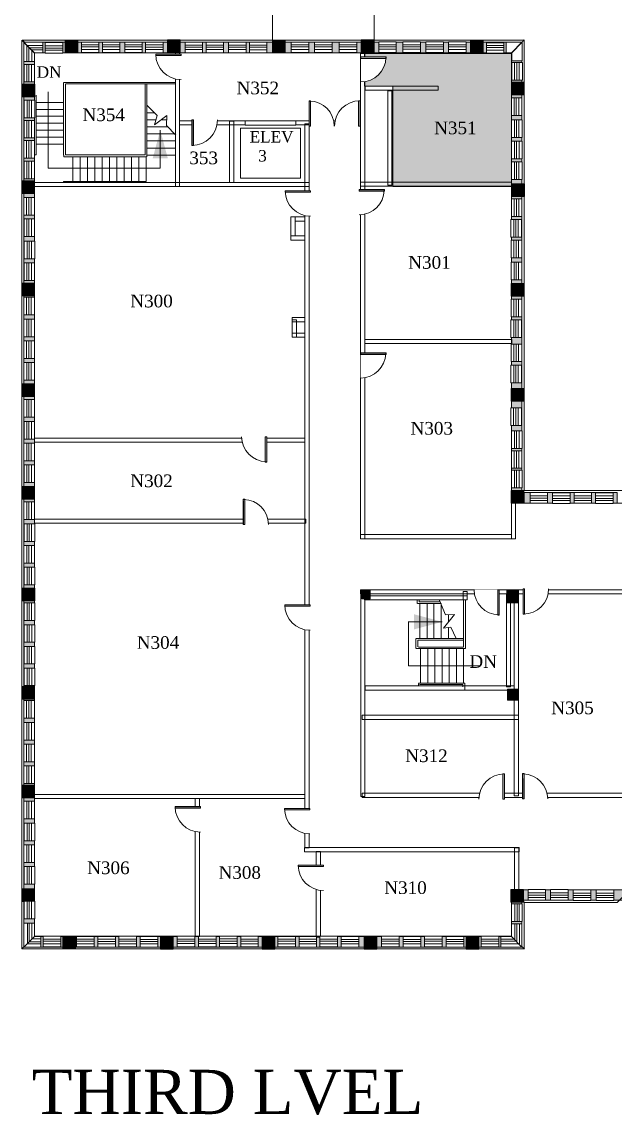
# Model space of a CAD drawing. Header units: inches. Extents: x -1965 to 2413, y -2287 to 2152.
# Drawn here: x -1965 to -1123, y -2169 to -616 of the extents above; entities that cross this region are included whole.
import ezdxf

# ---------------------------------------------------------------- set-up
doc = ezdxf.new("R2010")
doc.units = ezdxf.units.IN
doc.header["$LTSCALE"] = 96
doc.header["$MEASUREMENT"] = 0
doc.layers.add('None', color=7, linetype='Continuous', lineweight=5)
doc.styles.add('Times', font='Times')

# ---------------------------------------------------------------- blocks, each defined once
blk = doc.blocks.new('Symbol #19')
at = {"layer": 'None', "linetype": 'Continuous', "lineweight": 5}
blk.add_hatch(color=255, dxfattribs=at).paths.add_polyline_path([(-6, 6), (6, 6), (6, -6), (-6, -6)])
at = {"layer": 'None', "color": 7, "linetype": 'Continuous', "lineweight": 5}
blk.add_lwpolyline([(-6, 6), (6, 6), (6, -6), (-6, -6)], close=True, dxfattribs=at)
blk = doc.blocks.new("3' dr lh")
at = {"color": 7, "linetype": 'Continuous', "lineweight": 5}
blk.add_wipeout([(-18, 18.1), (-11, 17.4), (-4.2, 15.4), (2, 12.1), (7.5, 7.6), (11.9, 2.1), (15.3, -4.1), (17.3, -10.9), (18, -17.9), (-18, -17.9)], dxfattribs=at).dxf.layer = 'None'
at = {"layer": 'None', "linetype": 'Continuous', "lineweight": 5}
blk.add_hatch(color=255, dxfattribs=at).paths.add_polyline_path([(-18, -16.1), (18, -16.1), (18, -18.1), (-18, -18.1)])
at = {"layer": 'None', "color": 7, "linetype": 'Continuous', "lineweight": 5}
blk.add_lwpolyline([(-18, -16.1), (18, -16.1), (18, -18.1), (-18, -18.1)], close=True, dxfattribs=at)
blk.add_arc((-18, -17.9), 36, 0, 90, dxfattribs=at)
blk = doc.blocks.new("1'6 Pier")
at = {"layer": 'None', "linetype": 'Continuous', "lineweight": 5}
blk.add_hatch(color=255, dxfattribs=at).paths.add_polyline_path([(-9, 9), (9, 9), (9, -9), (-9, -9)])
at = {"layer": 'None', "color": 7, "linetype": 'Continuous', "lineweight": 5}
blk.add_lwpolyline([(-9, 9), (9, 9), (9, -9), (-9, -9)], close=True, dxfattribs=at)
blk = doc.blocks.new("2'-1 wind")
at = {"color": 7, "linetype": 'Continuous', "lineweight": 5}
blk.add_wipeout([(7.5, 12.5), (7.5, -12.5), (-7.5, -12.5), (-7.5, 12.5)], dxfattribs=at).dxf.layer = 'None'
at = {"layer": 'None', "color": 7, "linetype": 'Continuous', "lineweight": 5}
blk.add_lwpolyline([(7.5, 12.5), (7.5, -12.5), (-7.5, -12.5), (-7.5, 12.5)], close=True, dxfattribs=at)
at = {"color": 7, "linetype": 'Continuous', "lineweight": 5}
blk.add_wipeout([(-3.5, 12.5), (3, 12.5), (3, -12.5), (-3.5, -12.5)], dxfattribs=at).dxf.layer = 'None'
at = {"layer": 'None', "color": 7, "linetype": 'Continuous', "lineweight": 5}
blk.add_line((-0.5, 12.5), (-0.5, -12.5), dxfattribs=at)
blk.add_lwpolyline([(-3.5, 12.5), (3, 12.5), (3, -12.5), (-3.5, -12.5)], close=True, dxfattribs=at)
blk = doc.blocks.new("3' dr rh")
at = {"color": 7, "linetype": 'Continuous', "lineweight": 5}
blk.add_wipeout([(-17, 17.5), (-10.2, 16.7), (-3.6, 14.6), (2.4, 11.3), (7.7, 6.9), (12, 1.5), (15.2, -4.6), (17.2, -11.2), (17.9, -18), (-17.6, -18)], dxfattribs=at).dxf.layer = 'None'
at = {"layer": 'None', "linetype": 'Continuous', "lineweight": 5}
blk.add_hatch(color=255, dxfattribs=at).paths.add_polyline_path([(-17.9, 18), (-15.6, 18), (-15.6, -18), (-17.9, -18)])
at = {"layer": 'None', "color": 7, "linetype": 'Continuous', "lineweight": 5}
blk.add_lwpolyline([(-17.9, 18), (-15.6, 18), (-15.6, -18), (-17.9, -18)], close=True, dxfattribs=at)
blk.add_arc((-17.6, -18), 35.5, 0, 88.9999, dxfattribs=at)
blk = doc.blocks.new('*U4')
at = {"color": 7, "linetype": 'Continuous', "lineweight": 5}
blk.add_wipeout([(18, 0), (11, 0.7), (4.2, 2.7), (-2, 6.1), (-7.5, 10.5), (-11.9, 16), (-15.3, 22.2), (-17.3, 29), (-18, 36), (18, 36)], dxfattribs=at).dxf.layer = 'None'
at = {"layer": 'None', "linetype": 'Continuous', "lineweight": 5}
blk.add_hatch(color=255, dxfattribs=at).paths.add_polyline_path([(18, 34.2), (-18, 34.2), (-18, 36.2), (18, 36.2)])
at = {"layer": 'None', "color": 7, "linetype": 'Continuous', "lineweight": 5}
blk.add_lwpolyline([(18, 34.2), (-18, 34.2), (-18, 36.2), (18, 36.2)], close=True, dxfattribs=at)
blk.add_arc((18, 36), 36, 180, 270, dxfattribs=at)
blk = doc.blocks.new('*U5')
at = {"color": 7, "linetype": 'Continuous', "lineweight": 5}
blk.add_wipeout([(-17.5, -35.4), (-16.7, -28.5), (-14.6, -22), (-11.3, -16), (-6.9, -10.7), (-1.5, -6.4), (4.6, -3.1), (11.2, -1.2), (18, -0.5), (18, -36)], dxfattribs=at).dxf.layer = 'None'
at = {"layer": 'None', "linetype": 'Continuous', "lineweight": 5}
blk.add_hatch(color=255, dxfattribs=at).paths.add_polyline_path([(-18, -36.2), (-18, -34), (18, -34), (18, -36.2)])
at = {"layer": 'None', "color": 7, "linetype": 'Continuous', "lineweight": 5}
blk.add_lwpolyline([(-18, -36.2), (-18, -34), (18, -34), (18, -36.2)], close=True, dxfattribs=at)
blk.add_arc((18, -36), 35.5, 90, 178.9999, dxfattribs=at)
blk = doc.blocks.new("6' dbl")
at = {"layer": 'None', "color": 7}
blk.add_blockref('*U4', (0, 0), dxfattribs=at)
blk.add_blockref('*U5', (0, 0), dxfattribs=at)

msp = doc.modelspace()

# ---------------------------------------------------------------- hatches: boundary and pattern name
at = {"layer": 'None', "linetype": 'Continuous', "lineweight": 5}
for points in [[(-1478.5, -660), (-1478.5, -707.5), (-1438.5, -707.5), (-1438.5, -850), (-1267.5, -850), (-1267.5, -656)], [(-1276.5, -1423.2), (-1260.5, -1423.2), (-1260.5, -1441.2), (-1276.5, -1441.2)], [(-1275.6, -1563.5), (-1260, -1563.5), (-1260, -1579.2), (-1275.6, -1579.2)]]:
    msp.add_hatch(color=255, dxfattribs=at).paths.add_polyline_path(points)

# ---------------------------------------------------------------- linework, layer by layer
at = {"layer": 'None', "color": 7, "linetype": 'Continuous', "lineweight": 5}
for p, q in [((-1905.8, -702), (-1905.8, -805.5)), ((-1747.5, -702), (-1905.5, -702)), ((-1903, -805), (-1903, -704.5)), ((-1747.5, -703.9), (-1902.9, -703.9)), ((-1790, -805), (-1790, -704.5)), ((-1787.5, -807.5), (-1787.5, -704.3)), ((-1927.5, -715.5), (-1927.5, -824)), ((-1787.5, -734.5), (-1772.8, -748.8)), ((-1787.5, -745), (-1777.2, -745)), ((-1787.5, -755), (-1774.2, -755)), ((-1772.8, -748.8), (-1776.5, -762.5)), ((-1776.5, -762.5), (-1759.2, -748.8)), ((-1767, -755.2), (-1759.2, -755.2)), ((-1759.2, -748.8), (-1759.7, -763)), ((-1787.6, -765.1), (-1757.2, -765.1)), ((-1787.6, -775.1), (-1746.6, -775.1)), ((-1768.5, -824), (-1768.5, -769.8)), ((-1759.7, -763), (-1746.2, -777)), ((-1787.7, -785.2), (-1746.7, -785.2)), ((-1905.5, -805.5), (-1905.5, -807.8)), ((-1851, -805), (-1903, -805)), ((-1851, -805), (-1790, -805)), ((-1787.8, -795.2), (-1746.8, -795.2)), ((-1787.8, -805.3), (-1746.8, -805.3)), ((-1905.5, -807.8), (-1787.8, -807.8)), ((-1892.8, -842.3), (-1892.8, -807.8)), ((-1882.4, -842.4), (-1882.4, -807.9)), ((-1871.9, -842.4), (-1871.9, -807.9)), ((-1861.5, -842.5), (-1861.5, -808)), ((-1851.1, -842.6), (-1851.1, -808.1)), ((-1840.6, -842.6), (-1840.6, -808.1)), ((-1830.2, -842.7), (-1830.2, -808.2)), ((-1819.7, -842.8), (-1819.7, -808.2)), ((-1809.3, -842.8), (-1809.3, -808.3)), ((-1798.9, -842.9), (-1798.9, -808.2)), ((-1788.4, -842.9), (-1788.4, -807.8)), ((-1927.5, -824), (-1768.5, -824)), ((-1906.5, -844), (-1905.8, -842.8)), ((-1906, -842.8), (-1789, -842.8)), ((-1789, -842.8), (-1789, -844)), ((-1403.5, -1436.9), (-1403.5, -1441.9)), ((-1403.2, -1441.9), (-1369.5, -1441.9)), ((-1401, -1437), (-1401, -1439.6)), ((-1401, -1439.6), (-1371.5, -1439.6)), ((-1400, -1491.5), (-1400, -1442.1)), ((-1389.5, -1491.5), (-1389.5, -1442.1)), ((-1380, -1491.5), (-1380, -1442.1)), ((-1372, -1437.5), (-1363.5, -1458)), ((-1369.5, -1491.5), (-1369.5, -1442.1)), ((-1338, -1437.5), (-1338, -1504)), ((-1335, -1437.5), (-1335, -1506)), ((-1350.5, -1457.5), (-1366.5, -1477)), ((-1363.5, -1458), (-1350.5, -1457.5)), ((-1359, -1467), (-1359, -1458)), ((-1416.5, -1468), (-1368, -1468)), ((-1416, -1468), (-1416, -1530.5)), ((-1366.5, -1477), (-1356, -1475.5)), ((-1359, -1476.5), (-1359, -1492)), ((-1356, -1475.5), (-1348.5, -1491.5)), ((-1405.5, -1506), (-1405.5, -1491.8)), ((-1405.2, -1491.8), (-1338, -1491.8)), ((-1402.8, -1503.5), (-1402.8, -1494)), ((-1402.8, -1494), (-1338, -1494)), ((-1402, -1503.8), (-1338.2, -1503.8)), ((-1335, -1491.8), (-1335, -1496.2)), ((-1335, -1506), (-1405, -1506)), ((-1398.8, -1555.2), (-1398.8, -1506.8)), ((-1388.6, -1555.1), (-1388.6, -1506.6)), ((-1378.5, -1555), (-1378.5, -1506.5)), ((-1368.4, -1554.9), (-1368.4, -1506.4)), ((-1358.2, -1554.7), (-1358.2, -1506.2)), ((-1348.1, -1554.6), (-1348.1, -1506.1)), ((-1338, -1554.5), (-1338, -1506)), ((-1416, -1530.5), (-1314, -1530.5)), ((-1336, -1555), (-1402, -1555)), ((-1402, -1555.5), (-1402, -1559)), ((-1338.8, -1556.8), (-1400.5, -1556.8)), ((-1339, -1557), (-1339, -1560.5)), ((-1336, -1565), (-1336, -1555))]:
    msp.add_line(p, q, dxfattribs=at)
for points in [[(-1478.5, -660), (-1478.5, -707.5), (-1438.5, -707.5), (-1438.5, -850), (-1267.5, -850), (-1267.5, -656)], [(-1477.5, -707.2), (-1374, -707.2), (-1374, -713.2), (-1477.5, -713.2)], [(-1439.5, -714), (-1439.5, -848), (-1445.5, -848), (-1445.5, -714)], [(-1484, -762.5), (-1741, -762.5), (-1741, -756.5), (-1484, -756.5)], [(-1670, -844), (-1670, -757), (-1664, -757), (-1664, -844)], [(-1484, -843.5), (-1268.5, -843.5), (-1268.5, -849.5), (-1484, -849.5)], [(-1582.9, -920), (-1563, -920), (-1563, -926), (-1582.9, -926)], [(-1563, -1042), (-1581, -1042), (-1581, -1036), (-1563, -1036)], [(-1575, -1039), (-1575, -1064), (-1581, -1064), (-1581, -1039)], [(-1581, -1058), (-1563, -1058), (-1563, -1064), (-1581, -1064)], [(-1270, -1350), (-1484, -1350), (-1484, -1344), (-1270, -1344)], [(-211.5, -1428.5), (-1484, -1428.5), (-1484, -1422.5), (-211.5, -1422.5)], [(-1477.8, -1424), (-1477.8, -1716), (-1483.8, -1716), (-1483.8, -1424)], [(-1338.5, -1437), (-1338.5, -1425), (-1332.5, -1425), (-1332.5, -1437)], [(-1276.5, -1423.2), (-1260.5, -1423.2), (-1260.5, -1441.2), (-1276.5, -1441.2)], [(-1266, -1715), (-1266, -1422.5), (-1260, -1422.5), (-1260, -1715)], [(-1332.5, -1437), (-1478.5, -1437), (-1478.5, -1431), (-1332.5, -1431)], [(-1271, -1429), (-1271, -1560.2), (-1277, -1560.2), (-1277, -1429)], [(-1266, -1565), (-1477.5, -1565), (-1477.5, -1559), (-1266, -1559)], [(-1275.6, -1563.5), (-1260, -1563.5), (-1260, -1579.2), (-1275.6, -1579.2)], [(-1260, -1606.5), (-1482, -1606.5), (-1482, -1600.5), (-1260, -1600.5)], [(-211.5, -1717.5), (-1482, -1717.5), (-1482, -1711.5), (-211.5, -1711.5)], [(-1259, -1794.5), (-1563.5, -1794.5), (-1563.5, -1788.5), (-1259, -1788.5)]]:
    msp.add_lwpolyline(points, close=True, dxfattribs=at)
at = {"layer": 'None', "color": 7, "lineweight": 5}
for points in [[(-1768.5, -769.8), (-1757.8, -809.7), (-1779.2, -809.7)], [(-1368, -1468), (-1408, -1478.7), (-1408, -1457.3)]]:
    msp.add_solid(points, dxfattribs=at)

# ---------------------------------------------------------------- block references
at = {"layer": 'None', "color": 7, "rotation": 180}
msp.add_blockref('Symbol #19', (-1476.3, -1429.2), dxfattribs=at)

# ---------------------------------------------------------------- texts
at = {"layer": 'None', "color": 7, "attachment_point": 1, "style": 'Times'}
for s, insert, char_height in [('N352', (-1660.1, -700.9), 17.96), ('N354', (-1879, -739), 17.96), ('N351', (-1379.6, -757.6), 17.96), ('353', (-1727.2, -800.2), 17.96), ('N301', (-1416.4, -948.7), 17.96), ('N300', (-1811, -1003.5), 17.96), ('N303', (-1413.1, -1184.2), 17.96), ('N302', (-1811, -1258.8), 17.96), ('N304', (-1801.9, -1488.4), 17.96), ('DN', (-1329.6, -1515.4), 17.96), ('N305', (-1213.3, -1581.2), 17.96), ('N312', (-1420.6, -1649.2), 17.96), ('N306', (-1872.3, -1808.3), 17.96), ('N308', (-1685.8, -1815), 17.96), ('N310', (-1450.4, -1836.5), 17.96), ('THIRD LVEL', (-1951.1, -2104.2), 62.84)]:
    msp.add_mtext(s, dxfattribs=dict(at, insert=insert, char_height=char_height))

# ---------------------------------------------------------------- wipeouts: each hides what was drawn before it
at = {"color": 7, "linetype": 'Continuous', "lineweight": 5}
for points in [[(-1002, 1440), (-1002, 582), (-750, 582), (-750, 396), (-1884, 396), (-1884, -12), (-750, -12), (-750, -648), (-198, -648), (-198, -66), (-156, -66), (-156, 456), (-192, 456), (-192, 1038), (-750, 1038), (-750, 708), (-864, 708), (-864, 1440)], [(-1269.5, -1281.5), (-1102, -1281.5), (-1102, -1299.5), (-1269.5, -1299.5)], [(-1270, -1848.5), (-1101.5, -1848.5), (-1119.5, -1866.5), (-1252, -1866.5)]]:
    msp.add_wipeout(points, dxfattribs=at).dxf.layer = 'None'

# ---------------------------------------------------------------- next in the draw order: linework, layer by layer
at = {"layer": 'None', "color": 7, "linetype": 'Continuous', "lineweight": 5}
for points in [[(-1269.5, -1281.5), (-1102, -1281.5), (-1102, -1299.5), (-1269.5, -1299.5)], [(-1270, -1848.5), (-1101.5, -1848.5), (-1119.5, -1866.5), (-1252, -1866.5)]]:
    msp.add_lwpolyline(points, close=True, dxfattribs=at)

# ---------------------------------------------------------------- next in the draw order: block references
at = {"layer": 'None', "color": 7}
for name, p, rotation in [("3' dr lh", (-1705.4, -773.4), -90), ("3' dr rh", (-1305, -1440.5), 180), ("3' dr lh", (-1235.1, -1439.1), -90), ("3' dr lh", (-1298, -1702), 90)]:
    msp.add_blockref(name, p, dxfattribs=dict(at, rotation=rotation))
msp.add_blockref("3' dr rh", (-1236.1, -1701.6), dxfattribs=at)

# ---------------------------------------------------------------- next in the draw order: wipeouts: each hides what was drawn before it
at = {"color": 7, "linetype": 'Continuous', "lineweight": 5}
msp.add_wipeout([(-1609, -13), (-1465, -13), (-1465, -642), (-1609, -642)], dxfattribs=at).dxf.layer = 'None'

# ---------------------------------------------------------------- next in the draw order: linework, layer by layer
at = {"layer": 'None', "color": 7, "linetype": 'Continuous', "lineweight": 5}
msp.add_lwpolyline([(-1609, -13), (-1465, -13), (-1465, -642), (-1609, -642)], close=True, dxfattribs=at)

# ---------------------------------------------------------------- next in the draw order: wipeouts: each hides what was drawn before it
at = {"color": 7, "linetype": 'Continuous', "lineweight": 5}
for points in [[(-1591, -660), (-1946, -660), (-1964, -642), (-1591, -642)], [(-1483, -642), (-1252, -642), (-1270, -661), (-1483, -661)]]:
    msp.add_wipeout(points, dxfattribs=at).dxf.layer = 'None'

# ---------------------------------------------------------------- next in the draw order: linework, layer by layer
at = {"layer": 'None', "color": 7, "linetype": 'Continuous', "lineweight": 5}
for points in [[(-1591, -660), (-1946, -660), (-1964, -642), (-1591, -642)], [(-1483, -642), (-1252, -642), (-1270, -661), (-1483, -661)]]:
    msp.add_lwpolyline(points, close=True, dxfattribs=at)

# ---------------------------------------------------------------- next in the draw order: block references
at = {"layer": 'None', "color": 7}
for p in [(-1894.5, -651.1), (-1749, -650.8), (-1600, -651), (-1474, -650.5), (-1319.1, -651.1)]:
    msp.add_blockref("1'6 Pier", p, dxfattribs=at)

# ---------------------------------------------------------------- next in the draw order: wipeouts: each hides what was drawn before it
at = {"color": 7, "linetype": 'Continuous', "lineweight": 5}
for points in [[(-1947, -660), (-1947, -1914.5), (-1965, -1932.5), (-1965, -642)], [(-1270, -1299.5), (-1270, -659.5), (-1252, -641.5), (-1252, -1281.5)]]:
    msp.add_wipeout(points, dxfattribs=at).dxf.layer = 'None'

# ---------------------------------------------------------------- next in the draw order: hatches: boundary and pattern name
at = {"layer": 'None', "linetype": 'Continuous', "lineweight": 5}
msp.add_hatch(color=255, dxfattribs=at).paths.add_polyline_path([(-1270, -1298.5), (-1270, -660), (-1255, -645), (-1255, -1283.5)])

# ---------------------------------------------------------------- next in the draw order: linework, layer by layer
at = {"layer": 'None', "color": 7, "linetype": 'Continuous', "lineweight": 5}
for p, q in [((-1944.5, -720), (-1944.5, -805)), ((-1906, -730.4), (-1944.5, -730.4)), ((-1905.5, -740.4), (-1943.8, -740.4)), ((-1905.5, -749.8), (-1943.7, -749.8)), ((-1906, -759.8), (-1943.6, -759.8)), ((-1905.5, -769.7), (-1944.1, -769.7)), ((-1905.5, -779.6), (-1944.5, -779.6)), ((-1906, -789.8), (-1944.5, -789.8)), ((-1944.5, -805), (-1946.8, -805))]:
    msp.add_line(p, q, dxfattribs=at)
for points in [[(-1947, -660), (-1947, -1914.5), (-1965, -1932.5), (-1965, -642)], [(-1270, -1299.5), (-1270, -659.5), (-1252, -641.5), (-1252, -1281.5)], [(-1270, -1298.5), (-1270, -660), (-1255, -645), (-1255, -1283.5)], [(-1947.5, -844), (-1557, -844), (-1557, -850), (-1947.5, -850)], [(-1264, -1299), (-1264, -1350), (-1270, -1350), (-1270, -1299)], [(-1947, -1322), (-1562, -1322), (-1562, -1328), (-1947, -1328)], [(-1947, -1713), (-1563, -1713), (-1563, -1719), (-1947, -1719)]]:
    msp.add_lwpolyline(points, close=True, dxfattribs=at)

# ---------------------------------------------------------------- next in the draw order: block references
at = {"layer": 'None', "color": 7}
for p in [(-1955.5, -713.5), (-1261, -710.5), (-1956, -851), (-1260.5, -855), (-1956, -996), (-1261.2, -996.5), (-1956, -1139), (-1261.2, -1145.5), (-1956, -1285), (-1261.2, -1290.5), (-1955.8, -1429), (-1956, -1569), (-1956, -1709), (-1956, -1856)]:
    msp.add_blockref("1'6 Pier", p, dxfattribs=at)

# ---------------------------------------------------------------- next in the draw order: texts
at = {"layer": 'None', "color": 7, "insert": (-1944, -679.2), "char_height": 16.16, "attachment_point": 1, "style": 'Times'}
msp.add_mtext('DN', dxfattribs=at)

# ---------------------------------------------------------------- next in the draw order: block references
at = {"layer": 'None', "color": 7}
for name, p in [("2'-1 wind", (-1261.8, -686.2)), ("2'-1 wind", (-1262.5, -736.5)), ("2'-1 wind", (-1262.4, -880)), ("2'-1 wind", (-1262.8, -1022.5)), ("2'-1 wind", (-1262.8, -1086)), ("2'-1 wind", (-1263.3, -1176.5)), ("3' dr rh", (-1632.8, -1311.8))]:
    msp.add_blockref(name, p, dxfattribs=at)

# ---------------------------------------------------------------- next in the draw order: wipeouts: each hides what was drawn before it
at = {"color": 7, "linetype": 'Continuous', "lineweight": 5}
for points in [[(-1654.7, -767.2), (-1569.2, -767.2), (-1569.2, -838.2), (-1654.7, -838.2)], [(-1947, -1914.5), (-1269.5, -1914.5), (-1251.5, -1932.5), (-1965, -1932.5)]]:
    msp.add_wipeout(points, dxfattribs=at).dxf.layer = 'None'

# ---------------------------------------------------------------- next in the draw order: hatches: boundary and pattern name
at = {"layer": 'None', "linetype": 'Continuous', "lineweight": 211}
msp.add_hatch(color=255, dxfattribs=at).paths.add_polyline_path([(-1962, -1930), (-1962, -644.5), (-1947, -659.5), (-1947, -1915)])

# ---------------------------------------------------------------- next in the draw order: linework, layer by layer
at = {"layer": 'None', "color": 7, "linetype": 'Continuous', "lineweight": 5}
for points in [[(-1962, -1930), (-1962, -644.5), (-1947, -659.5), (-1947, -1915)], [(-1654.7, -767.2), (-1569.2, -767.2), (-1569.2, -838.2), (-1654.7, -838.2)], [(-1563, -1789), (-1563, -761), (-1557, -761), (-1557, -1789)], [(-1547, -1916), (-1547, -1794), (-1541, -1794), (-1541, -1916)], [(-1947, -1914.5), (-1269.5, -1914.5), (-1251.5, -1932.5), (-1965, -1932.5)]]:
    msp.add_lwpolyline(points, close=True, dxfattribs=at)

# ---------------------------------------------------------------- next in the draw order: block references
at = {"layer": 'None', "color": 7}
for name, p in [("2'-1 wind", (-1262.2, -767.8)), ("2'-1 wind", (-1263.1, -909.2)), ("2'-1 wind", (-1263.1, -1051.8)), ("2'-1 wind", (-1263.1, -1116.2)), ("2'-1 wind", (-1262.1, -1209.2)), ("1'6 Pier", (-1898, -1923.5)), ("1'6 Pier", (-1759, -1924)), ("1'6 Pier", (-1615, -1924)), ("1'6 Pier", (-1470, -1924)), ("1'6 Pier", (-1325, -1924))]:
    msp.add_blockref(name, p, dxfattribs=at)

# ---------------------------------------------------------------- next in the draw order: texts
at = {"layer": 'None', "color": 7, "insert": (-1641.6, -771.2), "char_height": 16.16, "attachment_point": 1, "style": 'Times'}
msp.add_mtext('ELEV\\P  3', dxfattribs=at)

# ---------------------------------------------------------------- next in the draw order: linework, layer by layer
at = {"layer": 'None', "color": 7, "linetype": 'Continuous', "lineweight": 5}
msp.add_lwpolyline([(-1478, -1067), (-1269.5, -1067), (-1269.5, -1073), (-1478, -1073)], close=True, dxfattribs=at)

# ---------------------------------------------------------------- next in the draw order: block references
at = {"layer": 'None', "color": 7}
for p in [(-1954.4, -688.9), (-1262.1, -798), (-1954.4, -826.4), (-1262.8, -938.5), (-1954.4, -970.9), (-1954.6, -1112.4), (-1262.4, -1237.5), (-1954.4, -1257.6), (-1954.2, -1402.9), (-1954, -1546.1), (-1954.5, -1684.9), (-1954.2, -1828.1), (-1954.2, -1877.4)]:
    msp.add_blockref("2'-1 wind", p, dxfattribs=at)
at = {"layer": 'None', "color": 7, "rotation": 180}
for p in [(-1573, -874), (-1573.8, -1461.8), (-1574, -1751), (-1554.6, -1831.6)]:
    msp.add_blockref("3' dr lh", p, dxfattribs=at)

# ---------------------------------------------------------------- next in the draw order: wipeouts: each hides what was drawn before it
at = {"color": 7, "linetype": 'Continuous', "lineweight": 5}
for points in [[(-1648, -756.8), (-1575.8, -756.8), (-1575.8, -762.8), (-1648, -762.8)], [(-1270, -1914.5), (-1270, -1848), (-1252, -1866), (-1252, -1932.5)]]:
    msp.add_wipeout(points, dxfattribs=at).dxf.layer = 'None'

# ---------------------------------------------------------------- next in the draw order: hatches: boundary and pattern name
at = {"layer": 'None', "linetype": 'Continuous', "lineweight": 211}
for points in [[(-1101.5, -1863.5), (-1270, -1863.5), (-1270, -1848.5), (-1101.5, -1848.5)], [(-1255, -1866), (-1255, -1930), (-1270, -1915), (-1270, -1866)]]:
    msp.add_hatch(color=255, dxfattribs=at).paths.add_polyline_path(points)
at = {"layer": 'None', "linetype": 'Continuous', "lineweight": 5}
msp.add_hatch(color=255, dxfattribs=at).paths.add_polyline_path([(-1255, -1930), (-1962.5, -1930), (-1947.5, -1915), (-1270, -1915)])

# ---------------------------------------------------------------- next in the draw order: linework, layer by layer
at = {"layer": 'None', "color": 7, "linetype": 'Continuous', "lineweight": 5}
for points in [[(-1648, -756.8), (-1575.8, -756.8), (-1575.8, -762.8), (-1648, -762.8)], [(-1576.9, -893), (-1576.9, -920), (-1582.9, -920), (-1582.9, -893)], [(-1563, -899), (-1577, -899), (-1577, -893), (-1563, -893)], [(-1259.5, -1789), (-1259.5, -1848), (-1265.5, -1848), (-1265.5, -1789)], [(-1270, -1914.5), (-1270, -1848), (-1252, -1866), (-1252, -1932.5)], [(-1101.5, -1863.5), (-1270, -1863.5), (-1270, -1848.5), (-1101.5, -1848.5)], [(-1255, -1866), (-1255, -1930), (-1270, -1915), (-1270, -1866)], [(-1255, -1930), (-1962.5, -1930), (-1947.5, -1915), (-1270, -1915)]]:
    msp.add_lwpolyline(points, close=True, dxfattribs=at)

# ---------------------------------------------------------------- next in the draw order: block references
at = {"layer": 'None', "color": 7}
for name, p in [("2'-1 wind", (-1954.7, -797.1)), ("2'-1 wind", (-1262.2, -827.2)), ("2'-1 wind", (-1954.2, -940.1)), ("2'-1 wind", (-1262.6, -969.8)), ("2'-1 wind", (-1954.7, -1081.6)), ("2'-1 wind", (-1954.6, -1226.9)), ("2'-1 wind", (-1262.1, -1265.2)), ("2'-1 wind", (-1954.5, -1372.1)), ("2'-1 wind", (-1954.2, -1515.4)), ("2'-1 wind", (-1954.7, -1654.1)), ("2'-1 wind", (-1954.5, -1797.4)), ("1'6 Pier", (-1261.5, -1857))]:
    msp.add_blockref(name, p, dxfattribs=at)

# ---------------------------------------------------------------- next in the draw order: wipeouts: each hides what was drawn before it
at = {"color": 7, "linetype": 'Continuous', "lineweight": 5}
msp.add_wipeout([(-1962, -672.5), (-1962, -645.5), (-1947, -660.5), (-1947, -672.5)], dxfattribs=at).dxf.layer = 'None'

# ---------------------------------------------------------------- next in the draw order: hatches: boundary and pattern name
at = {"layer": 'None', "linetype": 'Continuous', "lineweight": 211}
for points in [[(-1962, -645), (-1255, -645), (-1270, -660), (-1947, -660)], [(-1252, -1284.5), (-1119.5, -1284.5), (-1119.5, -1299.5), (-1252, -1299.5)]]:
    msp.add_hatch(color=255, dxfattribs=at).paths.add_polyline_path(points)

# ---------------------------------------------------------------- next in the draw order: linework, layer by layer
at = {"layer": 'None', "color": 7, "linetype": 'Continuous', "lineweight": 5}
for points in [[(-1962, -645), (-1255, -645), (-1270, -660), (-1947, -660)], [(-1962, -672.5), (-1962, -645.5), (-1947, -660.5), (-1947, -672.5)], [(-1252, -1284.5), (-1119.5, -1284.5), (-1119.5, -1299.5), (-1252, -1299.5)]]:
    msp.add_lwpolyline(points, close=True, dxfattribs=at)

# ---------------------------------------------------------------- next in the draw order: block references
at = {"layer": 'None', "color": 7}
for p in [(-1954.4, -768.4), (-1954.4, -908.4), (-1954.6, -1050.9), (-1954.4, -1196.1), (-1954.2, -1341.4), (-1954, -1484.6), (-1954.5, -1623.4), (-1954.2, -1766.6)]:
    msp.add_blockref("2'-1 wind", p, dxfattribs=at)
for p, rotation in [((-1137.2, -1856.1), 90), ((-1262.2, -1880.9), 180), ((-1922.2, -1922.1), -90), ((-1784.5, -1922.4), -90), ((-1641.8, -1922.1), -90), ((-1499, -1922.4), -90), ((-1350, -1922.4), -90), ((-1300.2, -1922.1), -90)]:
    msp.add_blockref("2'-1 wind", p, dxfattribs=dict(at, rotation=rotation))

# ---------------------------------------------------------------- next in the draw order: wipeouts: each hides what was drawn before it
at = {"color": 7, "linetype": 'Continuous', "lineweight": 5}
msp.add_wipeout([(-1947, -1896), (-1947, -1915), (-1962, -1930), (-1962, -1896)], dxfattribs=at).dxf.layer = 'None'

# ---------------------------------------------------------------- next in the draw order: linework, layer by layer
at = {"layer": 'None', "color": 7, "linetype": 'Continuous', "lineweight": 5}
for points in [[(-1947, -1207), (-1563, -1207), (-1563, -1213), (-1947, -1213)], [(-1947, -1896), (-1947, -1915), (-1962, -1930), (-1962, -1896)]]:
    msp.add_lwpolyline(points, close=True, dxfattribs=at)

# ---------------------------------------------------------------- next in the draw order: block references
at = {"layer": 'None', "color": 7}
for p, rotation in [((-1919.5, -652.9), 90), ((-1868, -652.2), -90), ((-1720.8, -652.5), -90), ((-1570, -652.2), -90), ((-1536.8, -652.2), -90), ((-1502, -652.2), -90), ((-1445.8, -652), -90), ((-1411.5, -652), -90), ((-1293, -653.1), -90), ((-1231, -1292), 90), ((-1169.8, -1856.1), 90), ((-1814.7, -1922.1), -90), ((-1672, -1921.9), -90), ((-1529.2, -1922.1), -90), ((-1380.8, -1922.1), -90)]:
    msp.add_blockref("2'-1 wind", p, dxfattribs=dict(at, rotation=rotation))
for p in [(-1954.2, -739.6), (-1954.7, -878.1), (-1954.7, -1019.6), (-1954.6, -1164.9), (-1954.5, -1310.1), (-1954.2, -1453.4), (-1954.7, -1592.1), (-1954.5, -1735.4)]:
    msp.add_blockref("2'-1 wind", p, dxfattribs=at)

# ---------------------------------------------------------------- next in the draw order: wipeouts: each hides what was drawn before it
at = {"color": 7, "linetype": 'Continuous', "lineweight": 5}
for points in [[(-1269.5, -671.5), (-1269.5, -660), (-1254.5, -645), (-1254.5, -671.5)], [(-1285, -1915), (-1270, -1915), (-1255, -1930), (-1285, -1930)]]:
    msp.add_wipeout(points, dxfattribs=at).dxf.layer = 'None'

# ---------------------------------------------------------------- next in the draw order: linework, layer by layer
at = {"layer": 'None', "color": 7, "linetype": 'Continuous', "lineweight": 5}
for points in [[(-1269.5, -671.5), (-1269.5, -660), (-1254.5, -645), (-1254.5, -671.5)], [(-1747, -850), (-1747, -660), (-1741, -660), (-1741, -850)], [(-1484, -1350), (-1484, -661), (-1478, -661), (-1478, -1350)], [(-1285, -1915), (-1270, -1915), (-1255, -1930), (-1285, -1930)]]:
    msp.add_lwpolyline(points, close=True, dxfattribs=at)

# ---------------------------------------------------------------- next in the draw order: block references
at = {"layer": 'None', "color": 7}
for name, p, rotation in [("2'-1 wind", (-1838.2, -652.2), -90), ("2'-1 wind", (-1691, -652.5), -90), ("2'-1 wind", (-1378.8, -652), -90), ("3' dr rh", (-1635.1, -1223.1), 180), ("2'-1 wind", (-1199.2, -1292.3), 90), ("2'-1 wind", (-1202, -1855.8), 90), ("2'-1 wind", (-1844.5, -1922.3), -90), ("2'-1 wind", (-1701.8, -1922), -90), ("2'-1 wind", (-1559, -1922.3), -90), ("2'-1 wind", (-1411, -1922.4), -90)]:
    msp.add_blockref(name, p, dxfattribs=dict(at, rotation=rotation))

# ---------------------------------------------------------------- next in the draw order: wipeouts: each hides what was drawn before it
at = {"color": 7, "linetype": 'Continuous', "lineweight": 5}
for points in [[(-1935, -660), (-1947, -660), (-1962, -645), (-1935, -645)], [(-1938, -1930), (-1962, -1930), (-1947, -1915), (-1938, -1915)]]:
    msp.add_wipeout(points, dxfattribs=at).dxf.layer = 'None'

# ---------------------------------------------------------------- next in the draw order: linework, layer by layer
at = {"layer": 'None', "color": 7, "linetype": 'Continuous', "lineweight": 5}
for p, q in [((-1958, -672.5), (-1958, -649)), ((-1935, -649.5), (-1957.5, -649.5)), ((-1955, -672.5), (-1955, -653)), ((-1935, -653), (-1954.5, -653)), ((-1935, -656), (-1952, -656)), ((-1951, -672.5), (-1951, -656)), ((-1957, -1895.5), (-1957, -1925)), ((-1954.5, -1895.5), (-1954.5, -1922.5)), ((-1951, -1895.5), (-1951, -1918.5)), ((-1937.5, -1922.5), (-1954.5, -1922.5)), ((-1938, -1918), (-1949.5, -1918)), ((-1938, -1925.5), (-1957, -1925.5))]:
    msp.add_line(p, q, dxfattribs=at)
for points in [[(-1935, -660), (-1947, -660), (-1962, -645), (-1935, -645)], [(-1938, -1930), (-1962, -1930), (-1947, -1915), (-1938, -1915)]]:
    msp.add_lwpolyline(points, close=True, dxfattribs=at)

# ---------------------------------------------------------------- next in the draw order: block references
at = {"layer": 'None', "color": 7}
for name, p, rotation in [("2'-1 wind", (-1806.5, -652.2), -90), ("2'-1 wind", (-1659.2, -652.5), -90), ("2'-1 wind", (-1346.5, -652.1), -90), ("3' dr rh", (-1465.5, -683.5), -90), ("6' dbl", (-1521, -746), -90), ("3' dr rh", (-1468, -872), -90), ("3' dr rh", (-1465.9, -1103.9), -90), ("2'-1 wind", (-1168.5, -1292), 90), ("2'-1 wind", (-1233.8, -1855.8), 90), ("2'-1 wind", (-1874.7, -1922.2), -90), ("2'-1 wind", (-1732, -1922), -90), ("2'-1 wind", (-1589.2, -1922.2), -90), ("2'-1 wind", (-1441.8, -1922.1), -90)]:
    msp.add_blockref(name, p, dxfattribs=dict(at, rotation=rotation))

# ---------------------------------------------------------------- next in the draw order: wipeouts: each hides what was drawn before it
at = {"color": 7, "linetype": 'Continuous', "lineweight": 5}
for points in [[(-1277.5, -645), (-1255, -645), (-1270, -660), (-1277.5, -660)], [(-1255, -1897), (-1255, -1930), (-1270, -1915), (-1270, -1897)]]:
    msp.add_wipeout(points, dxfattribs=at).dxf.layer = 'None'

# ---------------------------------------------------------------- next in the draw order: linework, layer by layer
at = {"layer": 'None', "color": 7, "linetype": 'Continuous', "lineweight": 5}
for p, q in [((-1265, -1897), (-1265, -1918.5)), ((-1262, -1897), (-1262, -1922.5)), ((-1258.5, -1897.5), (-1258.5, -1925.5)), ((-1285, -1918.5), (-1266, -1918.5)), ((-1285, -1921.5), (-1263, -1921.5)), ((-1285, -1925.5), (-1259, -1925.5))]:
    msp.add_line(p, q, dxfattribs=at)
for points in [[(-1277.5, -645), (-1255, -645), (-1270, -660), (-1277.5, -660)], [(-1713, -1719), (-1713, -1915), (-1719, -1915), (-1719, -1719)], [(-1255, -1897), (-1255, -1930), (-1270, -1915), (-1270, -1897)]]:
    msp.add_lwpolyline(points, close=True, dxfattribs=at)

# ---------------------------------------------------------------- next in the draw order: block references
at = {"layer": 'None', "color": 7}
for p, rotation in [((-1776.8, -652.3), -90), ((-1629.5, -652.6), -90), ((-1137.8, -1292.3), 90)]:
    msp.add_blockref("2'-1 wind", p, dxfattribs=dict(at, rotation=rotation))

# ---------------------------------------------------------------- next in the draw order: block references
at = {"layer": 'None', "color": 7, "rotation": 180}
for p in [(-1757, -680), (-1729.5, -1748.5)]:
    msp.add_blockref("3' dr lh", p, dxfattribs=at)

doc.saveas('drawing.dxf')
